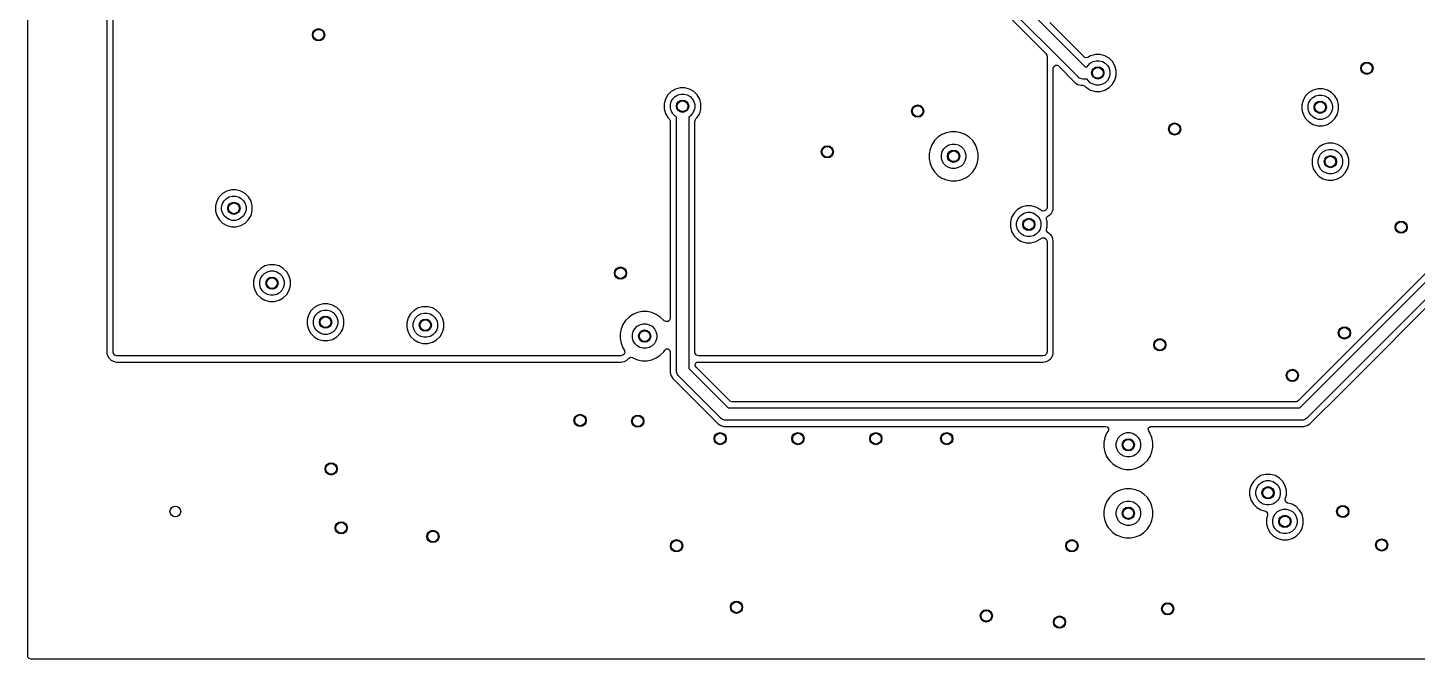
# Model space of a CAD drawing. Extents: x 3.9 to 7.48, y -4.89 to -2.91.
# Drawn here: x 3.899 to 5.684, y -4.887 to -4.077 of the extents above; entities that cross this region are included whole.
import ezdxf

# ---------------------------------------------------------------- set-up
doc = ezdxf.new("R2010")
doc.units = 0
doc.header["$MEASUREMENT"] = 0
doc.layers.add('BLACK', color=7, linetype='CONTINUOUS')

msp = doc.modelspace()

# ---------------------------------------------------------------- linework, layer by layer
at = {"layer": 'BLACK', "linetype": 'CONTINUOUS'}
for p, q in [((3.8991, -4.6967), (3.8991, -3.3024)), ((4.0006, -3.7756), (4.0006, -4.3062)), ((4.0087, -4.3051), (4.0087, -3.7675)), ((5.0122, -3.881), (5.2579, -4.1266)), ((4.9999, -3.9021), (5.2072, -4.1095)), ((5.249, -4.1401), (5.0011, -3.8921)), ((5.2564, -4.114), (5.2121, -4.0697)), ((5.2072, -4.1095), (5.2086, -4.1119)), ((5.2086, -4.1119), (5.2087, -4.1129)), ((5.2087, -4.1129), (5.2087, -4.3071)), ((5.2565, -4.1141), (5.2564, -4.114)), ((5.2587, -4.1151), (5.2565, -4.1141)), ((5.2611, -4.1146), (5.2587, -4.1151)), ((5.2647, -4.1125), (5.2611, -4.1146)), ((5.2614, -4.1249), (5.2643, -4.122)), ((5.2643, -4.122), (5.2678, -4.12)), ((5.2678, -4.1117), (5.2647, -4.1125)), ((5.2708, -4.1109), (5.2678, -4.1117)), ((5.2678, -4.12), (5.2718, -4.1189)), ((5.277, -4.1109), (5.2708, -4.1109)), ((5.2718, -4.1189), (5.2759, -4.1189)), ((5.2759, -4.1189), (5.2799, -4.12)), ((5.283, -4.1125), (5.277, -4.1109)), ((5.2799, -4.12), (5.2835, -4.122)), ((5.2884, -4.1156), (5.283, -4.1125)), ((5.2835, -4.122), (5.2864, -4.1249)), ((5.2928, -4.12), (5.2884, -4.1156)), ((5.2959, -4.1254), (5.2928, -4.12)), ((5.2168, -4.1284), (5.2175, -4.1261)), ((5.2168, -4.1754), (5.2168, -4.1284)), ((5.2175, -4.1261), (5.2195, -4.1247)), ((5.2195, -4.1247), (5.2219, -4.1247)), ((5.2219, -4.1247), (5.2234, -4.1256)), ((5.2234, -4.1256), (5.2449, -4.1471)), ((5.2502, -4.1411), (5.249, -4.1401)), ((5.2531, -4.1422), (5.2502, -4.1411)), ((5.2579, -4.1266), (5.2604, -4.1266)), ((5.2604, -4.1266), (5.2614, -4.1249)), ((5.2864, -4.1249), (5.2884, -4.1285)), ((5.2884, -4.1405), (5.2864, -4.1441)), ((5.2884, -4.1285), (5.2895, -4.1325)), ((5.2895, -4.1366), (5.2884, -4.1405)), ((5.2895, -4.1325), (5.2895, -4.1366)), ((5.2975, -4.1314), (5.2959, -4.1254)), ((5.2959, -4.1436), (5.2975, -4.1376)), ((5.2975, -4.1376), (5.2975, -4.1314)), ((4.7259, -4.1584), (4.7215, -4.1628)), ((4.7313, -4.1553), (4.7259, -4.1584)), ((4.7259, -4.1584), (4.7259, -4.1584)), ((4.7373, -4.1537), (4.7313, -4.1553)), ((4.7313, -4.1553), (4.7313, -4.1553)), ((4.7435, -4.1537), (4.7373, -4.1537)), ((4.7495, -4.1553), (4.7435, -4.1537)), ((4.7549, -4.1584), (4.7495, -4.1553)), ((4.7495, -4.1553), (4.7495, -4.1553)), ((4.7495, -4.1553), (4.7495, -4.1553)), ((4.7593, -4.1628), (4.7549, -4.1584)), ((4.7549, -4.1584), (4.7549, -4.1584)), ((5.2449, -4.1471), (5.2449, -4.1471)), ((5.2449, -4.1471), (5.2449, -4.1471)), ((5.2449, -4.1471), (5.2485, -4.1492)), ((5.2485, -4.1492), (5.2485, -4.1492)), ((5.2485, -4.1492), (5.2485, -4.1492)), ((5.2485, -4.1492), (5.2485, -4.1492)), ((5.2485, -4.1492), (5.2525, -4.1503)), ((5.2525, -4.1503), (5.2546, -4.1503)), ((5.2546, -4.1424), (5.2531, -4.1422)), ((5.2604, -4.1424), (5.2546, -4.1424)), ((5.2546, -4.1503), (5.2569, -4.151)), ((5.2569, -4.151), (5.2573, -4.1514)), ((5.2573, -4.1514), (5.2594, -4.1534)), ((5.2594, -4.1534), (5.2594, -4.1534)), ((5.2594, -4.1534), (5.2647, -4.1565)), ((5.2614, -4.1441), (5.2604, -4.1424)), ((5.2643, -4.147), (5.2614, -4.1441)), ((5.2678, -4.1491), (5.2643, -4.147)), ((5.2647, -4.1565), (5.2708, -4.1582)), ((5.2718, -4.1501), (5.2678, -4.1491)), ((5.2708, -4.1582), (5.2708, -4.1582)), ((5.2708, -4.1582), (5.277, -4.1582)), ((5.2759, -4.1501), (5.2718, -4.1501)), ((5.2799, -4.1491), (5.2759, -4.1501)), ((5.277, -4.1582), (5.283, -4.1565)), ((5.277, -4.1582), (5.277, -4.1582)), ((5.2835, -4.147), (5.2799, -4.1491)), ((5.283, -4.1565), (5.2884, -4.1534)), ((5.2864, -4.1441), (5.2835, -4.147)), ((5.2884, -4.1534), (5.2928, -4.149)), ((5.2928, -4.149), (5.2959, -4.1436)), ((5.5452, -4.1596), (5.5408, -4.164)), ((5.5506, -4.1565), (5.5452, -4.1596)), ((5.5566, -4.1549), (5.5506, -4.1565)), ((5.5629, -4.1549), (5.5566, -4.1549)), ((5.5689, -4.1565), (5.5629, -4.1549)), ((5.5743, -4.1596), (5.5689, -4.1565)), ((5.5787, -4.164), (5.5743, -4.1596)), ((4.7184, -4.1682), (4.7168, -4.1742)), ((4.7168, -4.1742), (4.7168, -4.1804)), ((4.7215, -4.1628), (4.7184, -4.1682)), ((4.7184, -4.1682), (4.7184, -4.1682)), ((4.7215, -4.1628), (4.7215, -4.1628)), ((4.7248, -4.1752), (4.7259, -4.1713)), ((4.7248, -4.1794), (4.7248, -4.1752)), ((4.7259, -4.1713), (4.7279, -4.1677)), ((4.7279, -4.1677), (4.7308, -4.1648)), ((4.7308, -4.1648), (4.7344, -4.1628)), ((4.7344, -4.1628), (4.7384, -4.1617)), ((4.7384, -4.1617), (4.7425, -4.1617)), ((4.7425, -4.1617), (4.7464, -4.1628)), ((4.7464, -4.1628), (4.75, -4.1648)), ((4.75, -4.1648), (4.7529, -4.1677)), ((4.7529, -4.1677), (4.755, -4.1713)), ((4.755, -4.1713), (4.756, -4.1752)), ((4.756, -4.1752), (4.756, -4.1794)), ((4.7624, -4.1682), (4.7593, -4.1628)), ((4.7593, -4.1628), (4.7593, -4.1628)), ((4.764, -4.1742), (4.7624, -4.1682)), ((4.7624, -4.1682), (4.7624, -4.1682)), ((4.764, -4.1804), (4.764, -4.1742)), ((5.2168, -4.2453), (5.2168, -4.1754)), ((5.5377, -4.1694), (5.5361, -4.1754)), ((5.5361, -4.1754), (5.5361, -4.1816)), ((5.5408, -4.164), (5.5377, -4.1694)), ((5.5441, -4.1765), (5.5452, -4.1725)), ((5.5441, -4.1806), (5.5441, -4.1765)), ((5.5452, -4.1725), (5.5473, -4.1689)), ((5.5473, -4.1689), (5.5502, -4.166)), ((5.5502, -4.166), (5.5537, -4.164)), ((5.5537, -4.164), (5.5577, -4.1629)), ((5.5577, -4.1629), (5.5618, -4.1629)), ((5.5618, -4.1629), (5.5658, -4.164)), ((5.5658, -4.164), (5.5693, -4.166)), ((5.5693, -4.166), (5.5722, -4.1689)), ((5.5722, -4.1689), (5.5743, -4.1725)), ((5.5743, -4.1725), (5.5754, -4.1765)), ((5.5754, -4.1765), (5.5754, -4.1806)), ((5.5818, -4.1694), (5.5787, -4.164)), ((5.5834, -4.1754), (5.5818, -4.1694)), ((5.5834, -4.1816), (5.5834, -4.1754)), ((4.7168, -4.1804), (4.7184, -4.1864)), ((4.7184, -4.1864), (4.7184, -4.1864)), ((4.7184, -4.1864), (4.7215, -4.1918)), ((4.7215, -4.1918), (4.7215, -4.1918)), ((4.7215, -4.1918), (4.7232, -4.1935)), ((4.7232, -4.1935), (4.7245, -4.196)), ((4.7259, -4.1833), (4.7248, -4.1794)), ((4.7279, -4.1869), (4.7259, -4.1833)), ((4.7308, -4.1898), (4.7279, -4.1869)), ((4.7325, -4.1908), (4.7308, -4.1898)), ((4.7325, -4.5172), (4.7325, -4.1908)), ((4.75, -4.1898), (4.7483, -4.1908)), ((4.7483, -4.1908), (4.7483, -4.514)), ((4.7529, -4.1869), (4.75, -4.1898)), ((4.755, -4.1833), (4.7529, -4.1869)), ((4.756, -4.1794), (4.755, -4.1833)), ((4.7562, -4.197), (4.7569, -4.1943)), ((4.7569, -4.1943), (4.7576, -4.1935)), ((4.7576, -4.1935), (4.7593, -4.1918)), ((4.7593, -4.1918), (4.7624, -4.1864)), ((4.7624, -4.1864), (4.764, -4.1804)), ((5.5361, -4.1816), (5.5377, -4.1876)), ((5.5377, -4.1876), (5.5408, -4.193)), ((5.5408, -4.193), (5.5452, -4.1974)), ((5.5452, -4.1845), (5.5441, -4.1806)), ((5.5473, -4.1881), (5.5452, -4.1845)), ((5.5502, -4.191), (5.5473, -4.1881)), ((5.5537, -4.1931), (5.5502, -4.191)), ((5.5577, -4.1941), (5.5537, -4.1931)), ((5.5618, -4.1941), (5.5577, -4.1941)), ((5.5658, -4.1931), (5.5618, -4.1941)), ((5.5693, -4.191), (5.5658, -4.1931)), ((5.5722, -4.1881), (5.5693, -4.191)), ((5.5743, -4.1845), (5.5722, -4.1881)), ((5.5754, -4.1806), (5.5743, -4.1845)), ((5.5743, -4.1974), (5.5787, -4.193)), ((5.5787, -4.193), (5.5818, -4.1876)), ((5.5818, -4.1876), (5.5834, -4.1816)), ((4.7245, -4.196), (4.7246, -4.197)), ((4.7246, -4.197), (4.7246, -4.4489)), ((4.7562, -4.2384), (4.7562, -4.197)), ((5.0795, -4.2112), (5.0737, -4.2136)), ((5.0856, -4.21), (5.0795, -4.2112)), ((5.0795, -4.2112), (5.0795, -4.2112)), ((5.0918, -4.21), (5.0856, -4.21)), ((5.0856, -4.21), (5.0856, -4.21)), ((5.0979, -4.2112), (5.0918, -4.21)), ((5.0918, -4.21), (5.0918, -4.21)), ((5.1036, -4.2136), (5.0979, -4.2112)), ((5.0979, -4.2112), (5.0979, -4.2112)), ((5.8794, -4.2075), (5.5313, -4.5556)), ((5.5452, -4.1974), (5.5506, -4.2005)), ((5.5506, -4.2005), (5.5566, -4.2022)), ((5.5566, -4.2022), (5.5566, -4.2022)), ((5.5566, -4.2022), (5.5629, -4.2022)), ((5.5629, -4.2022), (5.5689, -4.2005)), ((5.5629, -4.2022), (5.5629, -4.2022)), ((5.5689, -4.2005), (5.5743, -4.1974)), ((5.0607, -4.2266), (5.0584, -4.2323)), ((5.0642, -4.2214), (5.0607, -4.2266)), ((5.0607, -4.2266), (5.0607, -4.2266)), ((5.0686, -4.217), (5.0642, -4.2214)), ((5.0642, -4.2214), (5.0642, -4.2214)), ((5.0737, -4.2136), (5.0686, -4.217)), ((5.0686, -4.217), (5.0686, -4.217)), ((5.0737, -4.2136), (5.0737, -4.2136)), ((5.0762, -4.2319), (5.0791, -4.229)), ((5.0791, -4.229), (5.0826, -4.227)), ((5.0826, -4.227), (5.0866, -4.2259)), ((5.0866, -4.2259), (5.0907, -4.2259)), ((5.0907, -4.2259), (5.0947, -4.227)), ((5.0947, -4.227), (5.0983, -4.229)), ((5.0983, -4.229), (5.1012, -4.2319)), ((5.1088, -4.217), (5.1036, -4.2136)), ((5.1036, -4.2136), (5.1036, -4.2136)), ((5.1132, -4.2214), (5.1088, -4.217)), ((5.1088, -4.217), (5.1088, -4.217)), ((5.1166, -4.2266), (5.1132, -4.2214)), ((5.1132, -4.2214), (5.1132, -4.2214)), ((5.119, -4.2323), (5.1166, -4.2266)), ((5.1166, -4.2266), (5.1166, -4.2266)), ((5.5334, -4.5646), (5.8835, -4.2146)), ((5.8923, -4.228), (5.5422, -4.5781)), ((5.5583, -4.2295), (5.5539, -4.2339)), ((5.5637, -4.2264), (5.5583, -4.2295)), ((5.5697, -4.2248), (5.5637, -4.2264)), ((5.5759, -4.2248), (5.5697, -4.2248)), ((5.582, -4.2264), (5.5759, -4.2248)), ((5.5874, -4.2295), (5.582, -4.2264)), ((5.5918, -4.2339), (5.5874, -4.2295)), ((4.7562, -4.4926), (4.7562, -4.2384)), ((5.0584, -4.2323), (5.0572, -4.2384)), ((5.0572, -4.2384), (5.0572, -4.2446)), ((5.0572, -4.2446), (5.0584, -4.2507)), ((5.0584, -4.2323), (5.0584, -4.2323)), ((5.0731, -4.2395), (5.0741, -4.2355)), ((5.0731, -4.2436), (5.0731, -4.2395)), ((5.0741, -4.2475), (5.0731, -4.2436)), ((5.0741, -4.2355), (5.0762, -4.2319)), ((5.0762, -4.2511), (5.0741, -4.2475)), ((5.1012, -4.2319), (5.1032, -4.2355)), ((5.1032, -4.2475), (5.1012, -4.2511)), ((5.1032, -4.2355), (5.1043, -4.2395)), ((5.1043, -4.2436), (5.1032, -4.2475)), ((5.1043, -4.2395), (5.1043, -4.2436)), ((5.1202, -4.2384), (5.119, -4.2323)), ((5.119, -4.2323), (5.119, -4.2323)), ((5.119, -4.2323), (5.119, -4.2323)), ((5.119, -4.2507), (5.1202, -4.2446)), ((5.1202, -4.2446), (5.1202, -4.2384)), ((5.1202, -4.2384), (5.1202, -4.2384)), ((5.1202, -4.2384), (5.1202, -4.2384)), ((5.2168, -4.3071), (5.2168, -4.2453)), ((5.5508, -4.2393), (5.5492, -4.2453)), ((5.5492, -4.2453), (5.5492, -4.2515)), ((5.5539, -4.2339), (5.5508, -4.2393)), ((5.5572, -4.2463), (5.5583, -4.2424)), ((5.5572, -4.2505), (5.5572, -4.2463)), ((5.5583, -4.2424), (5.5603, -4.2388)), ((5.5603, -4.2388), (5.5632, -4.2359)), ((5.5632, -4.2359), (5.5668, -4.2338)), ((5.5668, -4.2338), (5.5708, -4.2328)), ((5.5708, -4.2328), (5.5749, -4.2328)), ((5.5749, -4.2328), (5.5789, -4.2338)), ((5.5789, -4.2338), (5.5824, -4.2359)), ((5.5824, -4.2359), (5.5853, -4.2388)), ((5.5853, -4.2388), (5.5874, -4.2424)), ((5.5874, -4.2424), (5.5884, -4.2463)), ((5.5884, -4.2463), (5.5884, -4.2505)), ((5.5891, -4.5424), (5.8944, -4.2371)), ((5.5949, -4.2393), (5.5918, -4.2339)), ((5.5965, -4.2453), (5.5949, -4.2393)), ((5.5965, -4.2515), (5.5965, -4.2453)), ((5.0584, -4.2507), (5.0584, -4.2507)), ((5.0584, -4.2507), (5.0607, -4.2564)), ((5.0607, -4.2564), (5.0607, -4.2564)), ((5.0607, -4.2564), (5.0642, -4.2616)), ((5.0642, -4.2616), (5.0642, -4.2616)), ((5.0642, -4.2616), (5.0686, -4.266)), ((5.0686, -4.266), (5.0686, -4.266)), ((5.0686, -4.266), (5.0737, -4.2694)), ((5.0791, -4.254), (5.0762, -4.2511)), ((5.0826, -4.2561), (5.0791, -4.254)), ((5.0866, -4.2571), (5.0826, -4.2561)), ((5.0907, -4.2571), (5.0866, -4.2571)), ((5.0947, -4.2561), (5.0907, -4.2571)), ((5.0983, -4.254), (5.0947, -4.2561)), ((5.1012, -4.2511), (5.0983, -4.254)), ((5.1036, -4.2694), (5.1088, -4.266)), ((5.1088, -4.266), (5.1132, -4.2616)), ((5.1132, -4.2616), (5.1166, -4.2564)), ((5.1166, -4.2564), (5.119, -4.2507)), ((5.5492, -4.2515), (5.5508, -4.2575)), ((5.5508, -4.2575), (5.5539, -4.2629)), ((5.5539, -4.2629), (5.5583, -4.2673)), ((5.5583, -4.2544), (5.5572, -4.2505)), ((5.5603, -4.258), (5.5583, -4.2544)), ((5.5632, -4.2609), (5.5603, -4.258)), ((5.5668, -4.2629), (5.5632, -4.2609)), ((5.5708, -4.264), (5.5668, -4.2629)), ((5.5749, -4.264), (5.5708, -4.264)), ((5.5789, -4.2629), (5.5749, -4.264)), ((5.5824, -4.2609), (5.5789, -4.2629)), ((5.5853, -4.258), (5.5824, -4.2609)), ((5.5874, -4.2544), (5.5853, -4.258)), ((5.5884, -4.2505), (5.5874, -4.2544)), ((5.5874, -4.2673), (5.5918, -4.2629)), ((5.5918, -4.2629), (5.5949, -4.2575)), ((5.5949, -4.2575), (5.5965, -4.2515)), ((4.1607, -4.2846), (4.1547, -4.2862)), ((4.167, -4.2846), (4.1607, -4.2846)), ((4.173, -4.2862), (4.167, -4.2846)), ((5.0737, -4.2694), (5.0737, -4.2694)), ((5.0737, -4.2694), (5.0795, -4.2718)), ((5.0795, -4.2718), (5.0795, -4.2718)), ((5.0795, -4.2718), (5.0856, -4.273)), ((5.0856, -4.273), (5.0856, -4.273)), ((5.0856, -4.273), (5.0856, -4.273)), ((5.0856, -4.273), (5.0918, -4.273)), ((5.0918, -4.273), (5.0979, -4.2718)), ((5.0918, -4.273), (5.0918, -4.273)), ((5.0979, -4.2718), (5.1036, -4.2694)), ((5.5583, -4.2673), (5.5637, -4.2704)), ((5.5637, -4.2704), (5.5697, -4.272)), ((5.5697, -4.272), (5.5697, -4.272)), ((5.5697, -4.272), (5.5759, -4.272)), ((5.5759, -4.272), (5.582, -4.2704)), ((5.5759, -4.272), (5.5759, -4.272)), ((5.582, -4.2704), (5.5874, -4.2673)), ((4.1418, -4.2991), (4.1402, -4.3051)), ((4.1449, -4.2937), (4.1418, -4.2991)), ((4.1418, -4.2991), (4.1418, -4.2991)), ((4.1493, -4.2893), (4.1449, -4.2937)), ((4.1449, -4.2937), (4.1449, -4.2937)), ((4.1482, -4.3062), (4.1493, -4.3022)), ((4.1547, -4.2862), (4.1493, -4.2893)), ((4.1493, -4.2893), (4.1493, -4.2893)), ((4.1493, -4.3022), (4.1514, -4.2987)), ((4.1514, -4.2987), (4.1543, -4.2958)), ((4.1543, -4.2958), (4.1578, -4.2937)), ((4.1547, -4.2862), (4.1547, -4.2862)), ((4.1578, -4.2937), (4.1618, -4.2926)), ((4.1618, -4.2926), (4.1659, -4.2926)), ((4.1659, -4.2926), (4.1699, -4.2937)), ((4.1699, -4.2937), (4.1734, -4.2958)), ((4.1784, -4.2893), (4.173, -4.2862)), ((4.173, -4.2862), (4.173, -4.2862)), ((4.173, -4.2862), (4.173, -4.2862)), ((4.1734, -4.2958), (4.1764, -4.2987)), ((4.1764, -4.2987), (4.1784, -4.3022)), ((4.1828, -4.2937), (4.1784, -4.2893)), ((4.1784, -4.2893), (4.1784, -4.2893)), ((4.1784, -4.3022), (4.1795, -4.3062)), ((4.1859, -4.2991), (4.1828, -4.2937)), ((4.1828, -4.2937), (4.1828, -4.2937)), ((4.1875, -4.3051), (4.1859, -4.2991)), ((4.1859, -4.2991), (4.1859, -4.2991)), ((4.0006, -4.3062), (4.0006, -4.4023)), ((4.0087, -4.4012), (4.0087, -4.3051)), ((4.1402, -4.3051), (4.1402, -4.3114)), ((4.1402, -4.3114), (4.1404, -4.312)), ((4.1404, -4.312), (4.1418, -4.3174)), ((4.1418, -4.3174), (4.1418, -4.3174)), ((4.1418, -4.3174), (4.1449, -4.3228)), ((4.1482, -4.3103), (4.1482, -4.3062)), ((4.1493, -4.3143), (4.1482, -4.3103)), ((4.1514, -4.3178), (4.1493, -4.3143)), ((4.1543, -4.3207), (4.1514, -4.3178)), ((4.1764, -4.3178), (4.1734, -4.3207)), ((4.1784, -4.3143), (4.1764, -4.3178)), ((4.1795, -4.3103), (4.1784, -4.3143)), ((4.1795, -4.3062), (4.1795, -4.3103)), ((4.1828, -4.3228), (4.1859, -4.3174)), ((4.1859, -4.3174), (4.1875, -4.3114)), ((4.1875, -4.3114), (4.1875, -4.3051)), ((5.1632, -4.3198), (5.1616, -4.3258)), ((5.1663, -4.3144), (5.1632, -4.3198)), ((5.1632, -4.3198), (5.1632, -4.3198)), ((5.1707, -4.31), (5.1663, -4.3144)), ((5.1663, -4.3144), (5.1663, -4.3144)), ((5.1761, -4.3069), (5.1707, -4.31)), ((5.1707, -4.31), (5.1707, -4.31)), ((5.1707, -4.3229), (5.1728, -4.3194)), ((5.1728, -4.3194), (5.1757, -4.3165)), ((5.1757, -4.3165), (5.1792, -4.3144)), ((5.1821, -4.3053), (5.1761, -4.3069)), ((5.1761, -4.3069), (5.1761, -4.3069)), ((5.1792, -4.3144), (5.1832, -4.3133)), ((5.1884, -4.3053), (5.1821, -4.3053)), ((5.1832, -4.3133), (5.1873, -4.3133)), ((5.1873, -4.3133), (5.1913, -4.3144)), ((5.1944, -4.3069), (5.1884, -4.3053)), ((5.1913, -4.3144), (5.1948, -4.3165)), ((5.1998, -4.31), (5.1944, -4.3069)), ((5.1944, -4.3069), (5.1944, -4.3069)), ((5.1944, -4.3069), (5.1944, -4.3069)), ((5.1948, -4.3165), (5.1978, -4.3194)), ((5.1978, -4.3194), (5.1998, -4.3229)), ((5.2003, -4.3106), (5.1998, -4.31)), ((5.1998, -4.31), (5.1998, -4.31)), ((5.2006, -4.3108), (5.2003, -4.3106)), ((5.2031, -4.312), (5.2006, -4.3108)), ((5.2058, -4.3116), (5.2031, -4.312)), ((5.2079, -4.3098), (5.2058, -4.3116)), ((5.2087, -4.3071), (5.2079, -4.3098)), ((5.2081, -4.3227), (5.2082, -4.3203)), ((5.2082, -4.3203), (5.2097, -4.3185)), ((5.2097, -4.3185), (5.21, -4.3183)), ((5.21, -4.3183), (5.2111, -4.3177)), ((5.2111, -4.3177), (5.2132, -4.3159)), ((5.2132, -4.3159), (5.2139, -4.3152)), ((5.2139, -4.3152), (5.2157, -4.3121)), ((5.2139, -4.3152), (5.2139, -4.3152)), ((5.2139, -4.3152), (5.2139, -4.3152)), ((5.2157, -4.3121), (5.216, -4.3108)), ((5.2157, -4.3121), (5.2157, -4.3121)), ((5.216, -4.3108), (5.2164, -4.3094)), ((5.2164, -4.3094), (5.2168, -4.3071)), ((4.1449, -4.3228), (4.1449, -4.3228)), ((4.1449, -4.3228), (4.1449, -4.3228)), ((4.1449, -4.3228), (4.1493, -4.3272)), ((4.1493, -4.3272), (4.1493, -4.3272)), ((4.1493, -4.3272), (4.1493, -4.3272)), ((4.1493, -4.3272), (4.1547, -4.3303)), ((4.1578, -4.3228), (4.1543, -4.3207)), ((4.1547, -4.3303), (4.1547, -4.3303)), ((4.1547, -4.3303), (4.1607, -4.3319)), ((4.1618, -4.3239), (4.1578, -4.3228)), ((4.1607, -4.3319), (4.1607, -4.3319)), ((4.1607, -4.3319), (4.167, -4.3319)), ((4.1659, -4.3239), (4.1618, -4.3239)), ((4.1699, -4.3228), (4.1659, -4.3239)), ((4.167, -4.3319), (4.173, -4.3303)), ((4.167, -4.3319), (4.167, -4.3319)), ((4.1734, -4.3207), (4.1699, -4.3228)), ((4.173, -4.3303), (4.1784, -4.3272)), ((4.1784, -4.3272), (4.1828, -4.3228)), ((5.1616, -4.3258), (5.1616, -4.3321)), ((5.1616, -4.3321), (5.1632, -4.3381)), ((5.1632, -4.3381), (5.1632, -4.3381)), ((5.1632, -4.3381), (5.1663, -4.3435)), ((5.1696, -4.3269), (5.1707, -4.3229)), ((5.1696, -4.331), (5.1696, -4.3269)), ((5.1707, -4.335), (5.1696, -4.331)), ((5.1728, -4.3385), (5.1707, -4.335)), ((5.1998, -4.335), (5.1978, -4.3385)), ((5.1998, -4.3229), (5.2009, -4.3269)), ((5.2009, -4.331), (5.1998, -4.335)), ((5.2009, -4.3269), (5.2009, -4.331)), ((5.2089, -4.3258), (5.2081, -4.3227)), ((5.2081, -4.335), (5.2089, -4.3321)), ((5.2082, -4.3374), (5.2081, -4.335)), ((5.2097, -4.3393), (5.2082, -4.3374)), ((5.2089, -4.3321), (5.2089, -4.3258)), ((5.1663, -4.3435), (5.1663, -4.3435)), ((5.1663, -4.3435), (5.1663, -4.3435)), ((5.1663, -4.3435), (5.1707, -4.3479)), ((5.1707, -4.3479), (5.1707, -4.3479)), ((5.1707, -4.3479), (5.1707, -4.3479)), ((5.1707, -4.3479), (5.1751, -4.3504)), ((5.1757, -4.3414), (5.1728, -4.3385)), ((5.1751, -4.3504), (5.1761, -4.351)), ((5.1792, -4.3435), (5.1757, -4.3414)), ((5.1761, -4.351), (5.1821, -4.3526)), ((5.1832, -4.3446), (5.1792, -4.3435)), ((5.1821, -4.3526), (5.1821, -4.3526)), ((5.1821, -4.3526), (5.1884, -4.3526)), ((5.1873, -4.3446), (5.1832, -4.3446)), ((5.1913, -4.3435), (5.1873, -4.3446)), ((5.1884, -4.3526), (5.1944, -4.351)), ((5.1884, -4.3526), (5.1884, -4.3526)), ((5.1948, -4.3414), (5.1913, -4.3435)), ((5.1944, -4.351), (5.1998, -4.3479)), ((5.1978, -4.3385), (5.1948, -4.3414)), ((5.1998, -4.3479), (5.2003, -4.3473)), ((5.2003, -4.3473), (5.2028, -4.346)), ((5.2028, -4.346), (5.2055, -4.3462)), ((5.2055, -4.3462), (5.2077, -4.3478)), ((5.2077, -4.3478), (5.2087, -4.3504)), ((5.2087, -4.3504), (5.2087, -4.3508)), ((5.2087, -4.3508), (5.2087, -4.4926)), ((5.2103, -4.3397), (5.2097, -4.3393)), ((5.2125, -4.3414), (5.2103, -4.3397)), ((5.2103, -4.3397), (5.2103, -4.3397)), ((5.2135, -4.3424), (5.2125, -4.3414)), ((5.2125, -4.3414), (5.2125, -4.3414)), ((5.2125, -4.3414), (5.2125, -4.3414)), ((5.2149, -4.3441), (5.2135, -4.3424)), ((5.2153, -4.345), (5.2149, -4.3441)), ((5.2149, -4.3441), (5.2149, -4.3441)), ((5.2162, -4.3476), (5.2153, -4.345)), ((5.2167, -4.3501), (5.2162, -4.3476)), ((5.2168, -4.3505), (5.2167, -4.3501)), ((5.2168, -4.3508), (5.2168, -4.3505)), ((5.2168, -4.4926), (5.2168, -4.3508)), ((4.194, -4.3898), (4.1908, -4.3952)), ((4.1984, -4.3854), (4.194, -4.3898)), ((4.194, -4.3898), (4.194, -4.3898)), ((4.2038, -4.3823), (4.1984, -4.3854)), ((4.1984, -4.3854), (4.1984, -4.3854)), ((4.2033, -4.3919), (4.2069, -4.3898)), ((4.2098, -4.3807), (4.2038, -4.3823)), ((4.2038, -4.3823), (4.2038, -4.3823)), ((4.2069, -4.3898), (4.2108, -4.3887)), ((4.216, -4.3807), (4.2098, -4.3807)), ((4.2108, -4.3887), (4.2149, -4.3887)), ((4.2149, -4.3887), (4.2189, -4.3898)), ((4.222, -4.3823), (4.216, -4.3807)), ((4.2189, -4.3898), (4.2225, -4.3919)), ((4.2274, -4.3854), (4.222, -4.3823)), ((4.222, -4.3823), (4.222, -4.3823)), ((4.222, -4.3823), (4.222, -4.3823)), ((4.2318, -4.3898), (4.2274, -4.3854)), ((4.2274, -4.3854), (4.2274, -4.3854)), ((4.2349, -4.3952), (4.2318, -4.3898)), ((4.2318, -4.3898), (4.2318, -4.3898)), ((4.0006, -4.4023), (4.0006, -4.4525)), ((4.0087, -4.4514), (4.0087, -4.4012)), ((4.1908, -4.3952), (4.1892, -4.4012)), ((4.1892, -4.4012), (4.1892, -4.4075)), ((4.1892, -4.4075), (4.1908, -4.4135)), ((4.1908, -4.3952), (4.1908, -4.3952)), ((4.1973, -4.4023), (4.1983, -4.3983)), ((4.1973, -4.4064), (4.1973, -4.4023)), ((4.1983, -4.4104), (4.1973, -4.4064)), ((4.1983, -4.3983), (4.2004, -4.3948)), ((4.2004, -4.3948), (4.2033, -4.3919)), ((4.2225, -4.3919), (4.2254, -4.3948)), ((4.2254, -4.3948), (4.2274, -4.3983)), ((4.2274, -4.3983), (4.2285, -4.4023)), ((4.2285, -4.4064), (4.2274, -4.4104)), ((4.2285, -4.4023), (4.2285, -4.4064)), ((4.2365, -4.4012), (4.2349, -4.3952)), ((4.2349, -4.3952), (4.2349, -4.3952)), ((4.2349, -4.4135), (4.2365, -4.4075)), ((4.2365, -4.4075), (4.2365, -4.4012)), ((4.1908, -4.4135), (4.1908, -4.4135)), ((4.1908, -4.4135), (4.194, -4.4189)), ((4.194, -4.4189), (4.194, -4.4189)), ((4.194, -4.4189), (4.194, -4.4189)), ((4.194, -4.4189), (4.1984, -4.4233)), ((4.2004, -4.4139), (4.1983, -4.4104)), ((4.1984, -4.4233), (4.1984, -4.4233)), ((4.1984, -4.4233), (4.1984, -4.4233)), ((4.1984, -4.4233), (4.2038, -4.4264)), ((4.2033, -4.4169), (4.2004, -4.4139)), ((4.2069, -4.4189), (4.2033, -4.4169)), ((4.2038, -4.4264), (4.2038, -4.4264)), ((4.2038, -4.4264), (4.2098, -4.428)), ((4.2108, -4.42), (4.2069, -4.4189)), ((4.2149, -4.42), (4.2108, -4.42)), ((4.2189, -4.4189), (4.2149, -4.42)), ((4.216, -4.428), (4.222, -4.4264)), ((4.2225, -4.4169), (4.2189, -4.4189)), ((4.222, -4.4264), (4.2274, -4.4233)), ((4.2254, -4.4139), (4.2225, -4.4169)), ((4.2274, -4.4104), (4.2254, -4.4139)), ((4.2274, -4.4233), (4.2318, -4.4189)), ((4.2318, -4.4189), (4.2349, -4.4135)), ((4.2098, -4.428), (4.2098, -4.428)), ((4.2098, -4.428), (4.216, -4.428)), ((4.216, -4.428), (4.216, -4.428)), ((4.2628, -4.44), (4.2596, -4.4454)), ((4.2672, -4.4356), (4.2628, -4.44)), ((4.2628, -4.44), (4.2628, -4.44)), ((4.2671, -4.4485), (4.2692, -4.4449)), ((4.2725, -4.4325), (4.2672, -4.4356)), ((4.2672, -4.4356), (4.2672, -4.4356)), ((4.2692, -4.4449), (4.2721, -4.442)), ((4.2721, -4.442), (4.2756, -4.44)), ((4.2786, -4.4309), (4.2725, -4.4325)), ((4.2725, -4.4325), (4.2725, -4.4325)), ((4.2756, -4.44), (4.2796, -4.4389)), ((4.2848, -4.4309), (4.2786, -4.4309)), ((4.2796, -4.4389), (4.2837, -4.4389)), ((4.2837, -4.4389), (4.2877, -4.44)), ((4.2908, -4.4325), (4.2848, -4.4309)), ((4.2877, -4.44), (4.2913, -4.442)), ((4.2962, -4.4356), (4.2908, -4.4325)), ((4.2908, -4.4325), (4.2908, -4.4325)), ((4.2908, -4.4325), (4.2908, -4.4325)), ((4.2913, -4.442), (4.2942, -4.4449)), ((4.2942, -4.4449), (4.2962, -4.4485)), ((4.3006, -4.44), (4.2962, -4.4356)), ((4.2962, -4.4356), (4.2962, -4.4356)), ((4.3028, -4.4437), (4.3006, -4.44)), ((4.3006, -4.44), (4.3006, -4.44)), ((4.3037, -4.4454), (4.3028, -4.4437)), ((4.391, -4.4437), (4.3879, -4.4491)), ((4.3954, -4.4393), (4.391, -4.4437)), ((4.391, -4.4437), (4.391, -4.4437)), ((4.4008, -4.4362), (4.3954, -4.4393)), ((4.3954, -4.4393), (4.3954, -4.4393)), ((4.4003, -4.4458), (4.4039, -4.4437)), ((4.4068, -4.4346), (4.4008, -4.4362)), ((4.4008, -4.4362), (4.4008, -4.4362)), ((4.4039, -4.4437), (4.4079, -4.4427)), ((4.413, -4.4346), (4.4068, -4.4346)), ((4.4079, -4.4427), (4.412, -4.4427)), ((4.412, -4.4427), (4.416, -4.4437)), ((4.4191, -4.4362), (4.413, -4.4346)), ((4.416, -4.4437), (4.4195, -4.4458)), ((4.4244, -4.4393), (4.4191, -4.4362)), ((4.4191, -4.4362), (4.4191, -4.4362)), ((4.4191, -4.4362), (4.4191, -4.4362)), ((4.4288, -4.4437), (4.4244, -4.4393)), ((4.4244, -4.4393), (4.4244, -4.4393)), ((4.4312, -4.4479), (4.4288, -4.4437)), ((4.4288, -4.4437), (4.4288, -4.4437)), ((4.6767, -4.4444), (4.6716, -4.4479)), ((4.6825, -4.442), (4.6767, -4.4444)), ((4.6767, -4.4444), (4.6767, -4.4444)), ((4.6886, -4.4408), (4.6825, -4.442)), ((4.6825, -4.442), (4.6825, -4.442)), ((4.6948, -4.4408), (4.6886, -4.4408)), ((4.6886, -4.4408), (4.6886, -4.4408)), ((4.7009, -4.442), (4.6948, -4.4408)), ((4.6948, -4.4408), (4.6948, -4.4408)), ((4.7066, -4.4444), (4.7009, -4.442)), ((4.7009, -4.442), (4.7009, -4.442)), ((4.7118, -4.4479), (4.7066, -4.4444)), ((4.7066, -4.4444), (4.7066, -4.4444)), ((4.0006, -4.4525), (4.0006, -4.4926)), ((4.0087, -4.4926), (4.0087, -4.4514)), ((4.2596, -4.4454), (4.258, -4.4514)), ((4.258, -4.4514), (4.258, -4.4576)), ((4.258, -4.4576), (4.2596, -4.4636)), ((4.2596, -4.4454), (4.2596, -4.4454)), ((4.2661, -4.4525), (4.2671, -4.4485)), ((4.2661, -4.4566), (4.2661, -4.4525)), ((4.2671, -4.4605), (4.2661, -4.4566)), ((4.2692, -4.4641), (4.2671, -4.4605)), ((4.2962, -4.4605), (4.2942, -4.4641)), ((4.2962, -4.4485), (4.2973, -4.4525)), ((4.2973, -4.4566), (4.2962, -4.4605)), ((4.2973, -4.4525), (4.2973, -4.4566)), ((4.3053, -4.4514), (4.3037, -4.4454)), ((4.3037, -4.4636), (4.3053, -4.4576)), ((4.3053, -4.4552), (4.3053, -4.4514)), ((4.3053, -4.4576), (4.3053, -4.4552)), ((4.3879, -4.4491), (4.3863, -4.4552)), ((4.3863, -4.4552), (4.3863, -4.4614)), ((4.3863, -4.4614), (4.3879, -4.4674)), ((4.3879, -4.4491), (4.3879, -4.4491)), ((4.3943, -4.4562), (4.3954, -4.4522)), ((4.3943, -4.4603), (4.3943, -4.4562)), ((4.3954, -4.4643), (4.3943, -4.4603)), ((4.3954, -4.4522), (4.3974, -4.4487)), ((4.3974, -4.4487), (4.4003, -4.4458)), ((4.4195, -4.4458), (4.4224, -4.4487)), ((4.4224, -4.4487), (4.4245, -4.4522)), ((4.4245, -4.4522), (4.4255, -4.4562)), ((4.4255, -4.4603), (4.4245, -4.4643)), ((4.4255, -4.4562), (4.4255, -4.4603)), ((4.432, -4.4491), (4.4312, -4.4479)), ((4.4336, -4.4552), (4.432, -4.4491)), ((4.432, -4.4674), (4.4336, -4.4614)), ((4.4336, -4.4614), (4.4336, -4.4552)), ((4.6614, -4.4631), (4.6602, -4.4692)), ((4.6637, -4.4574), (4.6614, -4.4631)), ((4.6614, -4.4631), (4.6614, -4.4631)), ((4.6672, -4.4522), (4.6637, -4.4574)), ((4.6637, -4.4574), (4.6637, -4.4574)), ((4.6716, -4.4479), (4.6672, -4.4522)), ((4.6672, -4.4522), (4.6672, -4.4522)), ((4.6716, -4.4479), (4.6716, -4.4479)), ((4.6771, -4.4663), (4.6792, -4.4628)), ((4.6792, -4.4628), (4.6821, -4.4598)), ((4.6821, -4.4598), (4.6856, -4.4578)), ((4.6856, -4.4578), (4.6896, -4.4567)), ((4.6896, -4.4567), (4.6937, -4.4567)), ((4.6937, -4.4567), (4.6977, -4.4578)), ((4.6977, -4.4578), (4.7013, -4.4598)), ((4.7013, -4.4598), (4.7042, -4.4628)), ((4.7042, -4.4628), (4.7062, -4.4663)), ((4.7163, -4.4524), (4.7118, -4.4479)), ((4.7118, -4.4479), (4.7118, -4.4479)), ((4.7166, -4.4526), (4.7163, -4.4524)), ((4.7191, -4.4538), (4.7166, -4.4526)), ((4.7218, -4.4534), (4.7191, -4.4538)), ((4.7239, -4.4516), (4.7218, -4.4534)), ((4.7246, -4.4489), (4.7239, -4.4516)), ((4.2596, -4.4636), (4.2596, -4.4636)), ((4.2596, -4.4636), (4.2628, -4.469)), ((4.2628, -4.469), (4.2628, -4.469)), ((4.2628, -4.469), (4.2628, -4.469)), ((4.2628, -4.469), (4.2672, -4.4734)), ((4.2672, -4.4734), (4.2672, -4.4734)), ((4.2672, -4.4734), (4.2672, -4.4734)), ((4.2672, -4.4734), (4.2706, -4.4754)), ((4.2721, -4.467), (4.2692, -4.4641)), ((4.2706, -4.4754), (4.2725, -4.4765)), ((4.2756, -4.4691), (4.2721, -4.467)), ((4.2725, -4.4765), (4.2786, -4.4782)), ((4.2796, -4.4701), (4.2756, -4.4691)), ((4.2786, -4.4782), (4.2786, -4.4782)), ((4.2786, -4.4782), (4.2848, -4.4782)), ((4.2837, -4.4701), (4.2796, -4.4701)), ((4.2877, -4.4691), (4.2837, -4.4701)), ((4.2848, -4.4782), (4.2908, -4.4765)), ((4.2848, -4.4782), (4.2848, -4.4782)), ((4.2913, -4.467), (4.2877, -4.4691)), ((4.2908, -4.4765), (4.2962, -4.4734)), ((4.2942, -4.4641), (4.2913, -4.467)), ((4.2962, -4.4734), (4.3006, -4.469)), ((4.3006, -4.469), (4.3037, -4.4636)), ((4.3879, -4.4674), (4.3879, -4.4674)), ((4.3879, -4.4674), (4.391, -4.4728)), ((4.391, -4.4728), (4.391, -4.4728)), ((4.391, -4.4728), (4.391, -4.4728)), ((4.391, -4.4728), (4.3954, -4.4772)), ((4.3974, -4.4679), (4.3954, -4.4643)), ((4.3954, -4.4772), (4.3954, -4.4772)), ((4.3954, -4.4772), (4.3954, -4.4772)), ((4.3954, -4.4772), (4.4008, -4.4803)), ((4.4003, -4.4708), (4.3974, -4.4679)), ((4.4039, -4.4728), (4.4003, -4.4708)), ((4.4008, -4.4803), (4.4008, -4.4803)), ((4.4008, -4.4803), (4.4068, -4.4819)), ((4.4079, -4.4739), (4.4039, -4.4728)), ((4.412, -4.4739), (4.4079, -4.4739)), ((4.416, -4.4728), (4.412, -4.4739)), ((4.413, -4.4819), (4.4191, -4.4803)), ((4.4195, -4.4708), (4.416, -4.4728)), ((4.4191, -4.4803), (4.4244, -4.4772)), ((4.4224, -4.4679), (4.4195, -4.4708)), ((4.4245, -4.4643), (4.4224, -4.4679)), ((4.4244, -4.4772), (4.4288, -4.4728)), ((4.4288, -4.4728), (4.432, -4.4674)), ((4.6602, -4.4692), (4.6602, -4.4754)), ((4.6602, -4.4754), (4.6614, -4.4815)), ((4.6761, -4.4703), (4.6771, -4.4663)), ((4.6761, -4.4744), (4.6761, -4.4703)), ((4.6771, -4.4784), (4.6761, -4.4744)), ((4.6792, -4.4819), (4.6771, -4.4784)), ((4.7062, -4.4784), (4.7042, -4.4819)), ((4.7062, -4.4663), (4.7073, -4.4703)), ((4.7073, -4.4744), (4.7062, -4.4784)), ((4.7073, -4.4703), (4.7073, -4.4744)), ((4.0006, -4.4926), (4.0007, -4.4941)), ((4.0007, -4.4941), (4.0008, -4.4944)), ((4.0008, -4.4944), (4.0012, -4.4964)), ((4.0012, -4.4964), (4.0013, -4.4968)), ((4.0013, -4.4968), (4.0013, -4.4968)), ((4.0013, -4.4968), (4.0013, -4.4968)), ((4.0013, -4.4968), (4.003, -4.5)), ((4.0091, -4.4947), (4.0087, -4.4926)), ((4.0109, -4.4967), (4.0091, -4.4947)), ((4.0136, -4.4975), (4.0109, -4.4967)), ((4.6615, -4.4975), (4.0136, -4.4975)), ((4.4068, -4.4819), (4.4068, -4.4819)), ((4.4068, -4.4819), (4.413, -4.4819)), ((4.413, -4.4819), (4.413, -4.4819)), ((4.6614, -4.4815), (4.6614, -4.4815)), ((4.6614, -4.4815), (4.6637, -4.4873)), ((4.6636, -4.497), (4.6615, -4.4975)), ((4.6656, -4.4952), (4.6636, -4.497)), ((4.6637, -4.4873), (4.6637, -4.4873)), ((4.6637, -4.4873), (4.6655, -4.4899)), ((4.6655, -4.4899), (4.6663, -4.4925)), ((4.6663, -4.4925), (4.6656, -4.4952)), ((4.6821, -4.4848), (4.6792, -4.4819)), ((4.6856, -4.4869), (4.6821, -4.4848)), ((4.6896, -4.488), (4.6856, -4.4869)), ((4.6937, -4.488), (4.6896, -4.488)), ((4.6977, -4.4869), (4.6937, -4.488)), ((4.7013, -4.4848), (4.6977, -4.4869)), ((4.7042, -4.4819), (4.7013, -4.4848)), ((4.7066, -4.5003), (4.7118, -4.4968)), ((4.7118, -4.4968), (4.7162, -4.4924)), ((4.7162, -4.4924), (4.7175, -4.4904)), ((4.7175, -4.4904), (4.7194, -4.4889)), ((4.7194, -4.4889), (4.7218, -4.4888)), ((4.7218, -4.4888), (4.7238, -4.4902)), ((4.7238, -4.4902), (4.7246, -4.4924)), ((4.7246, -4.4924), (4.7246, -4.4926)), ((4.7246, -4.4926), (4.7246, -4.5152)), ((4.7566, -4.4947), (4.7562, -4.4926)), ((4.7584, -4.4967), (4.7566, -4.4947)), ((4.7611, -4.4975), (4.7584, -4.4967)), ((5.2038, -4.4975), (4.7611, -4.4975)), ((5.2058, -4.4971), (5.2038, -4.4975)), ((5.2079, -4.4953), (5.2058, -4.4971)), ((5.2087, -4.4926), (5.2079, -4.4953)), ((5.2139, -4.5007), (5.2157, -4.4976)), ((5.2157, -4.4976), (5.2164, -4.4949)), ((5.2157, -4.4976), (5.2157, -4.4976)), ((5.2164, -4.4949), (5.2168, -4.4926)), ((5.2164, -4.4949), (5.2164, -4.4949)), ((4.003, -4.5), (4.0048, -4.502)), ((4.0048, -4.502), (4.0048, -4.502)), ((4.0048, -4.502), (4.0055, -4.5027)), ((4.0055, -4.5027), (4.0055, -4.5027)), ((4.0055, -4.5027), (4.0086, -4.5045)), ((4.0086, -4.5045), (4.0086, -4.5045)), ((4.0086, -4.5045), (4.0103, -4.505)), ((4.0103, -4.505), (4.0113, -4.5053)), ((4.0113, -4.5053), (4.0136, -4.5056)), ((4.0136, -4.5056), (4.0136, -4.5056)), ((4.0136, -4.5056), (4.6615, -4.5056)), ((4.6615, -4.5056), (4.6633, -4.5054)), ((4.6615, -4.5056), (4.6615, -4.5056)), ((4.6633, -4.5054), (4.6654, -4.5049)), ((4.6654, -4.5049), (4.6658, -4.5048)), ((4.6658, -4.5048), (4.669, -4.5031)), ((4.669, -4.5031), (4.671, -4.5012)), ((4.671, -4.5012), (4.6716, -4.5006)), ((4.6716, -4.5006), (4.6737, -4.4995)), ((4.6737, -4.4995), (4.6761, -4.4999)), ((4.6761, -4.4999), (4.6765, -4.5001)), ((4.6765, -4.5001), (4.6767, -4.5003)), ((4.6767, -4.5003), (4.6825, -4.5026)), ((4.6825, -4.5026), (4.6886, -4.5039)), ((4.6886, -4.5039), (4.6886, -4.5039)), ((4.6886, -4.5039), (4.6948, -4.5039)), ((4.6948, -4.5039), (4.7009, -4.5026)), ((4.6948, -4.5039), (4.6948, -4.5039)), ((4.7009, -4.5026), (4.7066, -4.5003)), ((4.7246, -4.5152), (4.7246, -4.5193)), ((4.7483, -4.514), (4.7989, -4.5646)), ((4.7566, -4.5101), (4.7569, -4.5077)), ((4.7577, -4.5122), (4.7566, -4.5101)), ((4.7569, -4.5077), (4.7587, -4.506)), ((4.8011, -4.5556), (4.7577, -4.5122)), ((4.7587, -4.506), (4.7609, -4.5056)), ((4.7609, -4.5056), (4.7609, -4.5056)), ((4.7609, -4.5056), (4.761, -4.5056)), ((4.761, -4.5056), (4.761, -4.5056)), ((4.761, -4.5056), (4.7611, -4.5056)), ((4.7611, -4.5056), (4.7611, -4.5056)), ((4.7611, -4.5056), (5.2038, -4.5056)), ((5.2038, -4.5056), (5.2055, -4.5054)), ((5.2038, -4.5056), (5.2038, -4.5056)), ((5.2055, -4.5054), (5.2075, -4.505)), ((5.2075, -4.505), (5.2079, -4.5049)), ((5.2079, -4.5049), (5.2111, -4.5032)), ((5.2111, -4.5032), (5.2132, -4.5014)), ((5.2132, -4.5014), (5.2139, -4.5007)), ((5.2139, -4.5007), (5.2139, -4.5007)), ((5.2139, -4.5007), (5.2139, -4.5007)), ((4.7246, -4.5193), (4.725, -4.5207)), ((4.725, -4.5207), (4.7257, -4.5233)), ((4.7257, -4.5233), (4.7278, -4.5269)), ((4.7278, -4.5269), (4.7278, -4.5269)), ((4.7278, -4.5269), (4.7278, -4.5269)), ((4.7278, -4.5269), (4.786, -4.5851)), ((4.7327, -4.5188), (4.7325, -4.5172)), ((4.7339, -4.5216), (4.7327, -4.5188)), ((4.7348, -4.5228), (4.7339, -4.5216)), ((4.7901, -4.5781), (4.7348, -4.5228)), ((5.5464, -4.5851), (5.5891, -4.5424)), ((4.7989, -4.5646), (5.5334, -4.5646)), ((4.8015, -4.556), (4.8011, -4.5556)), ((4.8038, -4.5567), (4.8015, -4.556)), ((5.5285, -4.5567), (4.8038, -4.5567)), ((5.5291, -4.5567), (5.5285, -4.5567)), ((5.5313, -4.5556), (5.5291, -4.5567)), ((4.786, -4.5851), (4.786, -4.5851)), ((4.786, -4.5851), (4.786, -4.5851)), ((4.786, -4.5851), (4.7896, -4.5872)), ((4.7896, -4.5872), (4.7896, -4.5872)), ((4.7896, -4.5872), (4.7896, -4.5872)), ((4.7896, -4.5872), (4.7896, -4.5872)), ((4.7896, -4.5872), (4.7936, -4.5883)), ((4.7913, -4.5791), (4.7901, -4.5781)), ((4.7941, -4.5802), (4.7913, -4.5791)), ((4.7957, -4.5804), (4.7941, -4.5802)), ((5.5367, -4.5804), (4.7957, -4.5804)), ((5.5382, -4.5802), (5.5367, -4.5804)), ((5.541, -4.5791), (5.5382, -4.5802)), ((5.5388, -4.5883), (5.5428, -4.5872)), ((5.5422, -4.5781), (5.541, -4.5791)), ((5.5428, -4.5872), (5.5464, -4.5851)), ((5.5428, -4.5872), (5.5428, -4.5872)), ((5.5428, -4.5872), (5.5428, -4.5872)), ((5.5464, -4.5851), (5.5464, -4.5851)), ((5.5464, -4.5851), (5.5464, -4.5851)), ((4.7936, -4.5883), (4.7978, -4.5883)), ((4.7978, -4.5883), (5.2838, -4.5883)), ((5.2829, -4.6027), (5.2817, -4.6088)), ((5.2853, -4.597), (5.2829, -4.6027)), ((5.2829, -4.6027), (5.2829, -4.6027)), ((5.2838, -4.5883), (5.2861, -4.589)), ((5.2871, -4.5943), (5.2853, -4.597)), ((5.2853, -4.597), (5.2853, -4.597)), ((5.2861, -4.589), (5.2875, -4.591)), ((5.2875, -4.5934), (5.2871, -4.5943)), ((5.2875, -4.591), (5.2875, -4.5934)), ((5.2976, -4.6099), (5.2987, -4.6059)), ((5.2987, -4.6059), (5.3007, -4.6023)), ((5.3007, -4.6023), (5.3037, -4.5994)), ((5.3037, -4.5994), (5.3072, -4.5974)), ((5.3072, -4.5974), (5.3112, -4.5963)), ((5.3112, -4.5963), (5.3153, -4.5963)), ((5.3153, -4.5963), (5.3193, -4.5974)), ((5.3193, -4.5974), (5.3228, -4.5994)), ((5.3228, -4.5994), (5.3257, -4.6023)), ((5.3257, -4.6023), (5.3278, -4.6059)), ((5.3278, -4.6059), (5.3289, -4.6099)), ((5.3387, -4.592), (5.3396, -4.5898)), ((5.3389, -4.5924), (5.3387, -4.592)), ((5.3394, -4.5943), (5.3389, -4.5924)), ((5.3412, -4.597), (5.3394, -4.5943)), ((5.3396, -4.5898), (5.3416, -4.5884)), ((5.3418, -4.5986), (5.3412, -4.597)), ((5.3412, -4.597), (5.3412, -4.597)), ((5.3416, -4.5884), (5.3426, -4.5883)), ((5.3435, -4.6027), (5.3418, -4.5986)), ((5.3426, -4.5883), (5.5388, -4.5883)), ((5.3448, -4.6088), (5.3435, -4.6027)), ((5.5388, -4.5883), (5.5388, -4.5883)), ((5.2817, -4.6088), (5.2817, -4.615)), ((5.2817, -4.615), (5.2829, -4.6211)), ((5.2829, -4.6211), (5.2829, -4.6211)), ((5.2829, -4.6211), (5.2853, -4.6269)), ((5.2976, -4.614), (5.2976, -4.6099)), ((5.2987, -4.618), (5.2976, -4.614)), ((5.3007, -4.6215), (5.2987, -4.618)), ((5.3037, -4.6244), (5.3007, -4.6215)), ((5.3257, -4.6215), (5.3228, -4.6244)), ((5.3278, -4.618), (5.3257, -4.6215)), ((5.3289, -4.614), (5.3278, -4.618)), ((5.3289, -4.6099), (5.3289, -4.614)), ((5.3412, -4.6269), (5.3435, -4.6211)), ((5.3435, -4.6211), (5.3448, -4.615)), ((5.3448, -4.615), (5.3448, -4.6088)), ((5.2853, -4.6269), (5.2853, -4.6269)), ((5.2853, -4.6269), (5.2874, -4.63)), ((5.2874, -4.63), (5.2888, -4.632)), ((5.2888, -4.632), (5.2932, -4.6364)), ((5.2932, -4.6364), (5.2962, -4.6385)), ((5.2962, -4.6385), (5.2983, -4.6399)), ((5.2983, -4.6399), (5.2983, -4.6399)), ((5.2983, -4.6399), (5.3004, -4.6407)), ((5.3004, -4.6407), (5.304, -4.6422)), ((5.3072, -4.6265), (5.3037, -4.6244)), ((5.3112, -4.6275), (5.3072, -4.6265)), ((5.3153, -4.6275), (5.3112, -4.6275)), ((5.3193, -4.6265), (5.3153, -4.6275)), ((5.3228, -4.6244), (5.3193, -4.6265)), ((5.3224, -4.6422), (5.3282, -4.6399)), ((5.3282, -4.6399), (5.3333, -4.6364)), ((5.3333, -4.6364), (5.3377, -4.632)), ((5.3377, -4.632), (5.3412, -4.6269)), ((5.304, -4.6422), (5.3101, -4.6434)), ((5.3101, -4.6434), (5.3101, -4.6434)), ((5.3101, -4.6434), (5.3163, -4.6434)), ((5.3163, -4.6434), (5.3224, -4.6422)), ((5.3163, -4.6434), (5.3163, -4.6434)), ((5.4738, -4.659), (5.4706, -4.6644)), ((5.4782, -4.6546), (5.4738, -4.659)), ((5.4835, -4.6515), (5.4782, -4.6546)), ((5.4831, -4.661), (5.4866, -4.659)), ((5.4896, -4.6499), (5.4835, -4.6515)), ((5.4866, -4.659), (5.4906, -4.6579)), ((5.4958, -4.6499), (5.4896, -4.6499)), ((5.4906, -4.6579), (5.4947, -4.6579)), ((5.4947, -4.6579), (5.4987, -4.659)), ((5.5018, -4.6515), (5.4958, -4.6499)), ((5.4987, -4.659), (5.5023, -4.661)), ((5.5072, -4.6546), (5.5018, -4.6515)), ((5.5116, -4.659), (5.5072, -4.6546)), ((5.5147, -4.6644), (5.5116, -4.659)), ((5.2932, -4.6753), (5.2888, -4.6797)), ((5.2983, -4.6719), (5.2932, -4.6753)), ((5.2932, -4.6753), (5.2932, -4.6753)), ((5.304, -4.6695), (5.2983, -4.6719)), ((5.2983, -4.6719), (5.2983, -4.6719)), ((5.3101, -4.6683), (5.304, -4.6695)), ((5.304, -4.6695), (5.304, -4.6695)), ((5.3163, -4.6683), (5.3101, -4.6683)), ((5.3101, -4.6683), (5.3101, -4.6683)), ((5.3224, -4.6695), (5.3163, -4.6683)), ((5.3163, -4.6683), (5.3163, -4.6683)), ((5.3246, -4.6704), (5.3224, -4.6695)), ((5.3282, -4.6719), (5.3246, -4.6704)), ((5.3304, -4.6734), (5.3282, -4.6719)), ((5.3282, -4.6719), (5.3282, -4.6719)), ((5.3333, -4.6753), (5.3304, -4.6734)), ((5.3377, -4.6797), (5.3333, -4.6753)), ((5.4706, -4.6644), (5.469, -4.6704)), ((5.469, -4.6704), (5.469, -4.6766)), ((5.469, -4.6766), (5.4706, -4.6826)), ((5.4771, -4.6715), (5.4781, -4.6675)), ((5.4771, -4.6756), (5.4771, -4.6715)), ((5.4781, -4.6795), (5.4771, -4.6756)), ((5.4781, -4.6675), (5.4802, -4.6639)), ((5.4802, -4.6639), (5.4831, -4.661)), ((5.5023, -4.661), (5.5052, -4.6639)), ((5.5052, -4.6639), (5.5072, -4.6675)), ((5.5072, -4.6675), (5.5083, -4.6715)), ((5.5083, -4.6756), (5.5072, -4.6795)), ((5.5083, -4.6715), (5.5083, -4.6756)), ((5.5163, -4.6704), (5.5147, -4.6644)), ((5.5149, -4.6818), (5.5163, -4.6766)), ((5.5163, -4.6766), (5.5163, -4.6704)), ((5.2829, -4.6906), (5.2817, -4.6967)), ((5.2853, -4.6849), (5.2829, -4.6906)), ((5.2829, -4.6906), (5.2829, -4.6906)), ((5.2888, -4.6797), (5.2853, -4.6849)), ((5.2853, -4.6849), (5.2853, -4.6849)), ((5.2888, -4.6797), (5.2888, -4.6797)), ((5.2976, -4.6978), (5.2987, -4.6938)), ((5.2987, -4.6938), (5.3007, -4.6902)), ((5.3007, -4.6902), (5.3037, -4.6873)), ((5.3037, -4.6873), (5.3072, -4.6853)), ((5.3072, -4.6853), (5.3112, -4.6842)), ((5.3112, -4.6842), (5.3153, -4.6842)), ((5.3153, -4.6842), (5.3193, -4.6853)), ((5.3193, -4.6853), (5.3228, -4.6873)), ((5.3228, -4.6873), (5.3257, -4.6902)), ((5.3257, -4.6902), (5.3278, -4.6938)), ((5.3278, -4.6938), (5.3289, -4.6978)), ((5.3391, -4.6818), (5.3377, -4.6797)), ((5.3412, -4.6849), (5.3391, -4.6818)), ((5.3419, -4.6866), (5.3412, -4.6849)), ((5.3412, -4.6849), (5.3412, -4.6849)), ((5.3435, -4.6906), (5.3419, -4.6866)), ((5.3448, -4.6967), (5.3435, -4.6906)), ((5.4706, -4.6826), (5.4738, -4.688)), ((5.4738, -4.688), (5.4782, -4.6924)), ((5.4802, -4.6831), (5.4781, -4.6795)), ((5.4782, -4.6924), (5.4835, -4.6955)), ((5.4831, -4.686), (5.4802, -4.6831)), ((5.4866, -4.6881), (5.4831, -4.686)), ((5.4906, -4.6891), (5.4866, -4.6881)), ((5.4947, -4.6891), (5.4906, -4.6891)), ((5.4987, -4.6881), (5.4947, -4.6891)), ((5.5023, -4.686), (5.4987, -4.6881)), ((5.5052, -4.6831), (5.5023, -4.686)), ((5.5072, -4.6795), (5.5052, -4.6831)), ((5.5083, -4.6957), (5.5123, -4.6946)), ((5.5123, -4.6946), (5.5164, -4.6946)), ((5.5148, -4.6831), (5.5149, -4.6818)), ((5.5157, -4.6853), (5.5148, -4.6831)), ((5.5177, -4.6866), (5.5157, -4.6853)), ((5.5164, -4.6946), (5.5204, -4.6957)), ((5.5235, -4.6882), (5.5177, -4.6866)), ((5.5289, -4.6913), (5.5235, -4.6882)), ((5.5333, -4.6957), (5.5289, -4.6913)), ((3.8991, -4.7736), (3.8991, -4.6967)), ((5.2817, -4.6967), (5.2817, -4.7029)), ((5.2817, -4.7029), (5.2829, -4.709)), ((5.2829, -4.709), (5.2829, -4.709)), ((5.2829, -4.709), (5.2853, -4.7147)), ((5.2976, -4.7019), (5.2976, -4.6978)), ((5.2987, -4.7058), (5.2976, -4.7019)), ((5.3007, -4.7094), (5.2987, -4.7058)), ((5.3037, -4.7123), (5.3007, -4.7094)), ((5.3072, -4.7144), (5.3037, -4.7123)), ((5.3228, -4.7123), (5.3193, -4.7144)), ((5.3257, -4.7094), (5.3228, -4.7123)), ((5.3278, -4.7058), (5.3257, -4.7094)), ((5.3289, -4.7019), (5.3278, -4.7058)), ((5.3289, -4.6978), (5.3289, -4.7019)), ((5.3412, -4.7147), (5.3435, -4.709)), ((5.3435, -4.709), (5.3448, -4.7029)), ((5.3448, -4.7029), (5.3448, -4.6967)), ((5.4835, -4.6955), (5.4894, -4.6971)), ((5.4894, -4.6971), (5.4914, -4.6984)), ((5.4916, -4.7039), (5.4907, -4.7071)), ((5.4907, -4.7071), (5.4907, -4.7133)), ((5.4914, -4.6984), (5.4922, -4.7007)), ((5.4921, -4.7019), (5.4916, -4.7039)), ((5.4922, -4.7007), (5.4921, -4.7019)), ((5.4987, -4.7081), (5.4998, -4.7042)), ((5.4987, -4.7123), (5.4987, -4.7081)), ((5.4998, -4.7162), (5.4987, -4.7123)), ((5.4998, -4.7042), (5.5019, -4.7006)), ((5.5019, -4.7006), (5.5048, -4.6977)), ((5.5048, -4.6977), (5.5083, -4.6957)), ((5.5204, -4.6957), (5.5239, -4.6977)), ((5.5239, -4.6977), (5.5269, -4.7006)), ((5.5269, -4.7006), (5.5289, -4.7042)), ((5.5289, -4.7042), (5.53, -4.7081)), ((5.53, -4.7123), (5.5289, -4.7162)), ((5.53, -4.7081), (5.53, -4.7123)), ((5.5364, -4.7011), (5.5333, -4.6957)), ((5.538, -4.7071), (5.5364, -4.7011)), ((5.538, -4.7133), (5.538, -4.7071)), ((5.2853, -4.7147), (5.2853, -4.7147)), ((5.2853, -4.7147), (5.2874, -4.7179)), ((5.2874, -4.7179), (5.2888, -4.7199)), ((5.2888, -4.7199), (5.2932, -4.7243)), ((5.2932, -4.7243), (5.2962, -4.7264)), ((5.2962, -4.7264), (5.2983, -4.7277)), ((5.2983, -4.7277), (5.2983, -4.7277)), ((5.2983, -4.7277), (5.2999, -4.7284)), ((5.2999, -4.7284), (5.304, -4.7301)), ((5.304, -4.7301), (5.3101, -4.7313)), ((5.3112, -4.7154), (5.3072, -4.7144)), ((5.3153, -4.7154), (5.3112, -4.7154)), ((5.3193, -4.7144), (5.3153, -4.7154)), ((5.3163, -4.7313), (5.3224, -4.7301)), ((5.3224, -4.7301), (5.3282, -4.7277)), ((5.3282, -4.7277), (5.3333, -4.7243)), ((5.3333, -4.7243), (5.3377, -4.7199)), ((5.3377, -4.7199), (5.3412, -4.7147)), ((5.4907, -4.7133), (5.4923, -4.7193)), ((5.4923, -4.7193), (5.4954, -4.7247)), ((5.4954, -4.7247), (5.4998, -4.7291)), ((5.5019, -4.7198), (5.4998, -4.7162)), ((5.4998, -4.7291), (5.5052, -4.7322)), ((5.5048, -4.7227), (5.5019, -4.7198)), ((5.5083, -4.7247), (5.5048, -4.7227)), ((5.5123, -4.7258), (5.5083, -4.7247)), ((5.5164, -4.7258), (5.5123, -4.7258)), ((5.5204, -4.7247), (5.5164, -4.7258)), ((5.5239, -4.7227), (5.5204, -4.7247)), ((5.5235, -4.7322), (5.5289, -4.7291)), ((5.5269, -4.7198), (5.5239, -4.7227)), ((5.5289, -4.7162), (5.5269, -4.7198)), ((5.5289, -4.7291), (5.5333, -4.7247)), ((5.5333, -4.7247), (5.5335, -4.7244)), ((5.5335, -4.7244), (5.5341, -4.7233)), ((5.5341, -4.7233), (5.5347, -4.7222)), ((5.5347, -4.7222), (5.5364, -4.7193)), ((5.5364, -4.7193), (5.538, -4.7133)), ((5.5364, -4.7193), (5.5364, -4.7193)), ((5.3101, -4.7313), (5.3101, -4.7313)), ((5.3101, -4.7313), (5.3163, -4.7313)), ((5.3163, -4.7313), (5.3163, -4.7313)), ((5.5052, -4.7322), (5.5112, -4.7338)), ((5.5112, -4.7338), (5.5112, -4.7338)), ((5.5112, -4.7338), (5.5175, -4.7338)), ((5.5175, -4.7338), (5.5235, -4.7322)), ((5.5175, -4.7338), (5.5175, -4.7338)), ((3.8991, -4.7993), (3.8991, -4.7736)), ((3.8991, -4.8307), (3.8991, -4.7993)), ((3.8991, -4.8832), (3.8991, -4.8307)), ((3.8993, -4.8844), (3.8991, -4.8832)), ((3.9007, -4.8864), (3.8993, -4.8844)), ((3.903, -4.8871), (3.9007, -4.8864)), ((7.4744, -4.8871), (3.903, -4.8871))]:
    msp.add_line(p, q, dxfattribs=at)
at = {"layer": 'BLACK'}
for centre, radius in [((4.2727, -4.0855), 0.00787), ((5.6197, -4.1285), 0.00787), ((5.2739, -4.1345), 0.00787), ((4.7404, -4.1773), 0.00787), ((5.0425, -4.1835), 0.00787), ((5.5598, -4.1785), 0.00787), ((5.3727, -4.2065), 0.00787), ((4.9264, -4.2358), 0.00787), ((5.0887, -4.2415), 0.00787), ((5.5728, -4.2484), 0.00787), ((4.1639, -4.3083), 0.00787), ((5.1853, -4.3289), 0.00787), ((5.6637, -4.3325), 0.00787), ((4.6607, -4.3915), 0.00787), ((4.2129, -4.4044), 0.00787), ((4.2817, -4.4545), 0.00787), ((4.4099, -4.4583), 0.00787), ((5.5908, -4.4683), 0.00787), ((4.6917, -4.4723), 0.00787), ((5.3537, -4.4835), 0.00787), ((5.5239, -4.5228), 0.00787), ((4.6087, -4.5805), 0.00787), ((4.6828, -4.5815), 0.00787), ((4.7887, -4.604), 0.00787), ((4.8887, -4.604), 0.00787), ((4.9887, -4.604), 0.00787), ((5.0798, -4.604), 0.00787), ((5.3132, -4.6119), 0.00787), ((4.2889, -4.6428), 0.00787), ((5.4927, -4.6735), 0.00787), ((4.0887, -4.6975), 0.00689), ((5.3132, -4.6998), 0.00787), ((5.5887, -4.6975), 0.00787), ((4.3017, -4.7185), 0.00787), ((5.5144, -4.7102), 0.00787), ((4.4197, -4.7295), 0.00787), ((4.7327, -4.7415), 0.00787), ((5.2407, -4.7415), 0.00787), ((5.6387, -4.7405), 0.00787), ((4.8097, -4.8205), 0.00787), ((5.3637, -4.8225), 0.00787), ((5.1307, -4.8315), 0.00787), ((5.2247, -4.8395), 0.00787)]:
    msp.add_circle(centre, radius, dxfattribs=at)
at = {"layer": 'WHITE'}
for centre in [(4.2727, -4.0855), (5.6197, -4.1285), (5.2739, -4.1345), (4.7404, -4.1773), (5.0425, -4.1835), (5.5598, -4.1785), (5.3727, -4.2065), (4.9264, -4.2358), (5.0887, -4.2415), (5.5728, -4.2484), (4.1639, -4.3083), (5.1853, -4.3289), (5.6637, -4.3325), (4.6607, -4.3915), (4.2129, -4.4044), (4.2817, -4.4545), (4.4099, -4.4583), (5.5908, -4.4683), (4.6917, -4.4723), (5.3537, -4.4835), (5.5239, -4.5228), (4.6087, -4.5805), (4.6828, -4.5815), (4.7887, -4.604), (4.8887, -4.604), (4.9887, -4.604), (5.0798, -4.604), (5.3132, -4.6119), (4.2889, -4.6428), (5.4927, -4.6735), (4.0887, -4.6975), (5.3132, -4.6998), (5.5887, -4.6975), (4.3017, -4.7185), (5.5144, -4.7102), (4.4197, -4.7295), (4.7327, -4.7415), (5.2407, -4.7415), (5.6387, -4.7405), (4.8097, -4.8205), (5.3637, -4.8225), (5.1307, -4.8315), (5.2247, -4.8395)]:
    msp.add_circle(centre, 0.00689, dxfattribs=at)

doc.saveas('drawing.dxf')
